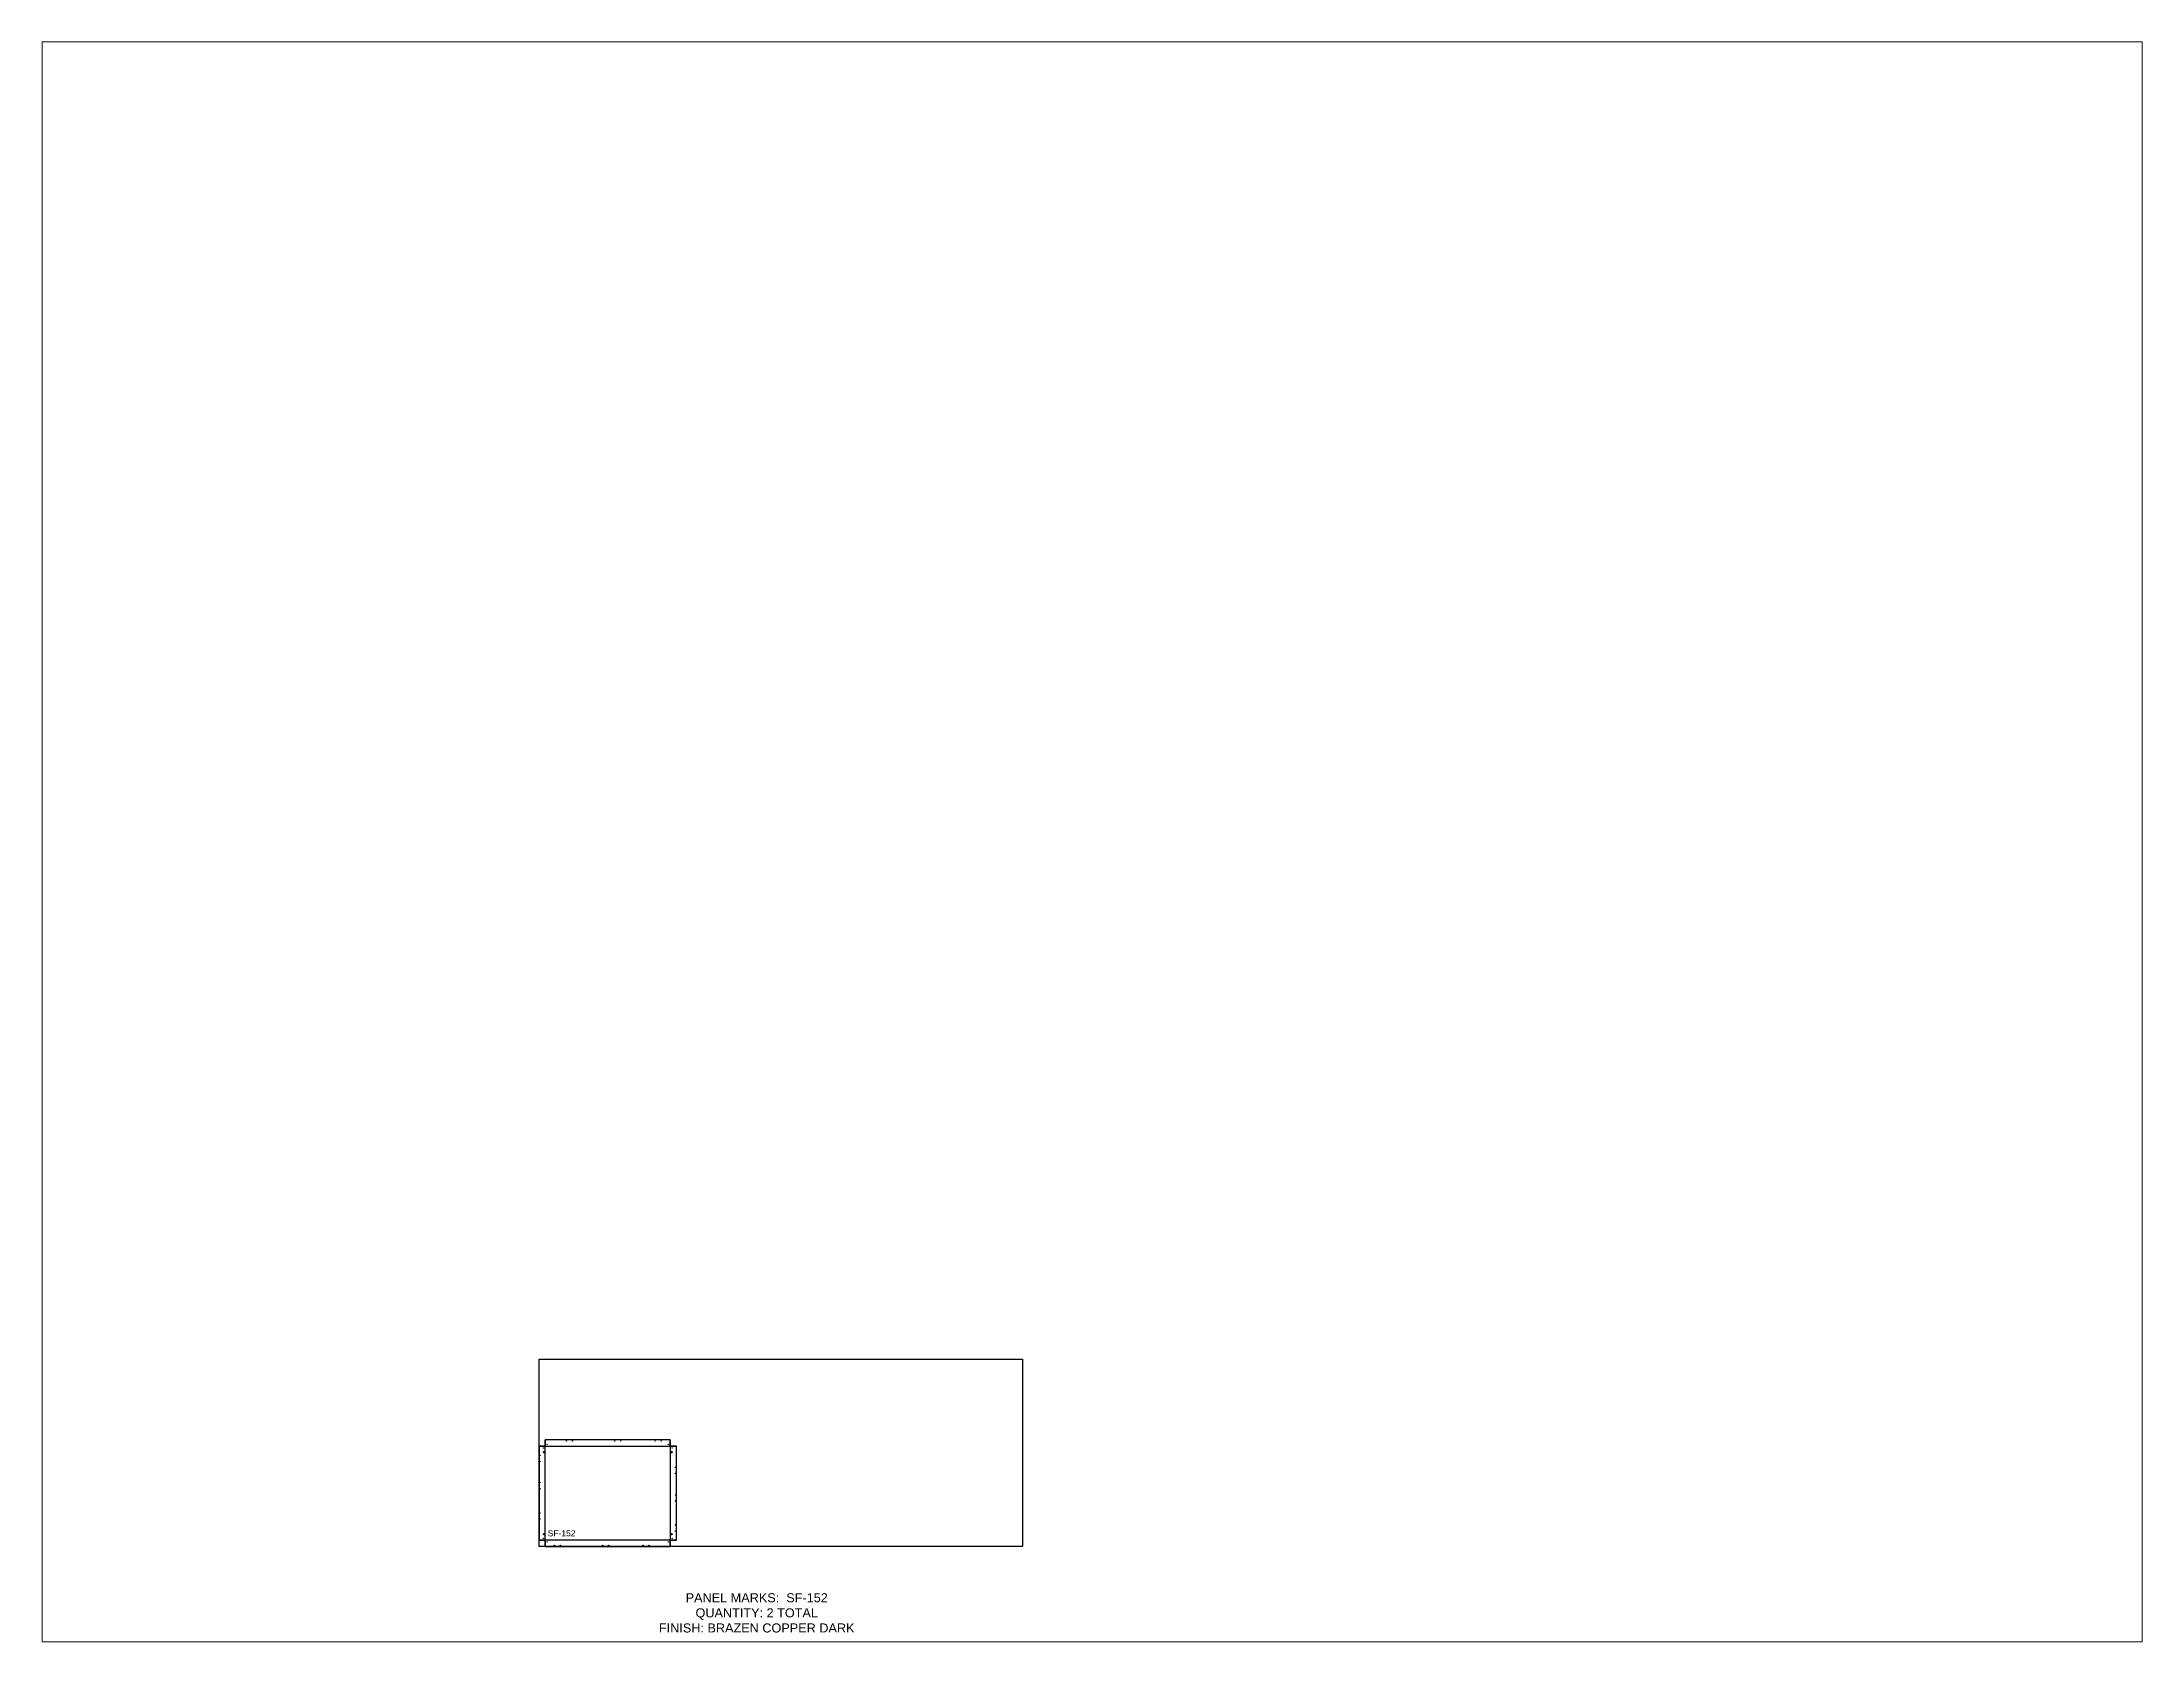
# Paper-space layout 'Layout1' of a CAD drawing. Header units: inches. Extents: x 1.05 to 9.45, y 0.8 to 7.2.
# The model-space entities are those that its viewports show. They can reach past a viewport. Long polylines and large blocks are cut down to what shows.
import ezdxf

# ---------------------------------------------------------------- set-up
doc = ezdxf.new("R2010")
doc.units = ezdxf.units.IN
doc.header["$MEASUREMENT"] = 0
doc.linetypes.add('HIDDEN', pattern=[0.375, 0.25, -0.125])
doc.linetypes.add('PHANTOM', pattern=[2.5, 1.25, -0.25, 0.25, -0.25, 0.25, -0.25])
for name, color, linetype in [('CUT', 7, 'Continuous'), ('DIMS', 1, 'Continuous'), ('HOLES', 6, 'Continuous'), ('ROUT', 1, 'HIDDEN'), ('SHEET', 5, 'PHANTOM'), ('TEXT', 2, 'PHANTOM'), ('WEEPS', 3, 'HIDDEN')]:
    doc.layers.add(name, color=color, linetype=linetype)
doc.styles.get("Standard").update_dxf_attribs({"font": 'arial.ttf'})

msp = doc.modelspace()

# ---------------------------------------------------------------- linework, layer by layer
at = {"layer": 'CUT', "ltscale": 0.25}
msp.add_lwpolyline([(2.06, 0), (43.44, 0), (43.44, 2.06), (45.5, 2.06), (45.5, 33.19), (43.44, 33.19), (43.44, 35.25), (2.06, 35.25), (2.06, 33.19), (0, 33.19), (0, 2.06), (2.06, 2.06)], close=True, dxfattribs=at)
at = {"layer": 'HOLES', "ltscale": 0.25}
for centre in [(9.07, 34.87), (11.07, 34.87), (25.07, 34.87), (27.07, 34.87), (38.43, 34.87), (40.43, 34.87), (0.37, 30.18), (0.37, 28.18), (1.44, 32.56), (2.69, 33.81), (42.81, 33.81), (44.06, 32.56), (0.37, 21.06), (45.12, 26.18), (45.12, 24.18), (0.37, 19.06), (45.12, 17.06), (45.12, 15.06), (0.37, 11.07), (0.37, 9.07), (45.12, 7.07), (1.44, 2.69), (2.69, 1.44), (5.06, 0.37), (7.06, 0.37), (21.06, 0.37), (23.06, 0.37), (34.44, 0.37), (36.44, 0.37), (42.81, 1.44), (44.06, 2.69), (45.12, 5.07)]:
    msp.add_circle(centre, 0.0625, dxfattribs=at)
at = {"layer": 'ROUT', "ltscale": 0.25}
for p, q in [((2.06, 0), (2.06, 35.25)), ((43.44, 35.25), (43.44, 0)), ((0, 33.19), (45.5, 33.19)), ((45.5, 2.06), (0, 2.06))]:
    msp.add_line(p, q, dxfattribs=at)
at = {"layer": 'SHEET'}
msp.add_lwpolyline([(0, 62), (160, 62), (160, 0), (0, 0)], close=True, dxfattribs=at)
at = {"layer": 'WEEPS', "ltscale": 0.25}
for centre in [(1.66, 31.19), (43.84, 31.19), (1.66, 4.06), (43.84, 4.06)]:
    msp.add_circle(centre, 0.188, dxfattribs=at)

# ---------------------------------------------------------------- texts
at = {"layer": 'DIMS', "ltscale": 0.25, "insert": (7.47, 5.34), "char_height": 2, "attachment_point": 2}
msp.add_mtext_dynamic_manual_height_columns('SF-152', width=3.0859, gutter_width=10, heights=[2.07], dxfattribs=at)
at = {"layer": 'TEXT', "insert": (72.05, -22.01), "char_height": 3, "attachment_point": 5}
msp.add_mtext_dynamic_manual_height_columns('\\pxt44;PANEL MARKS:  SF-152\\P\\ptz;QUANTITY: 2 TOTAL\\PFINISH: BRAZEN COPPER DARK', width=199.7409, gutter_width=1, heights=[0], dxfattribs=at)

psp = doc.layouts.get("Layout1")

# ---------------------------------------------------------------- viewports
at = {"layer": 'CUT'}
psp.add_viewport(center=(5.25, 4), size=(8.4, 6.4), view_center_point=(183.0157, 233.1318), view_height=529.538938, dxfattribs=at)

doc.saveas('drawing.dxf')
